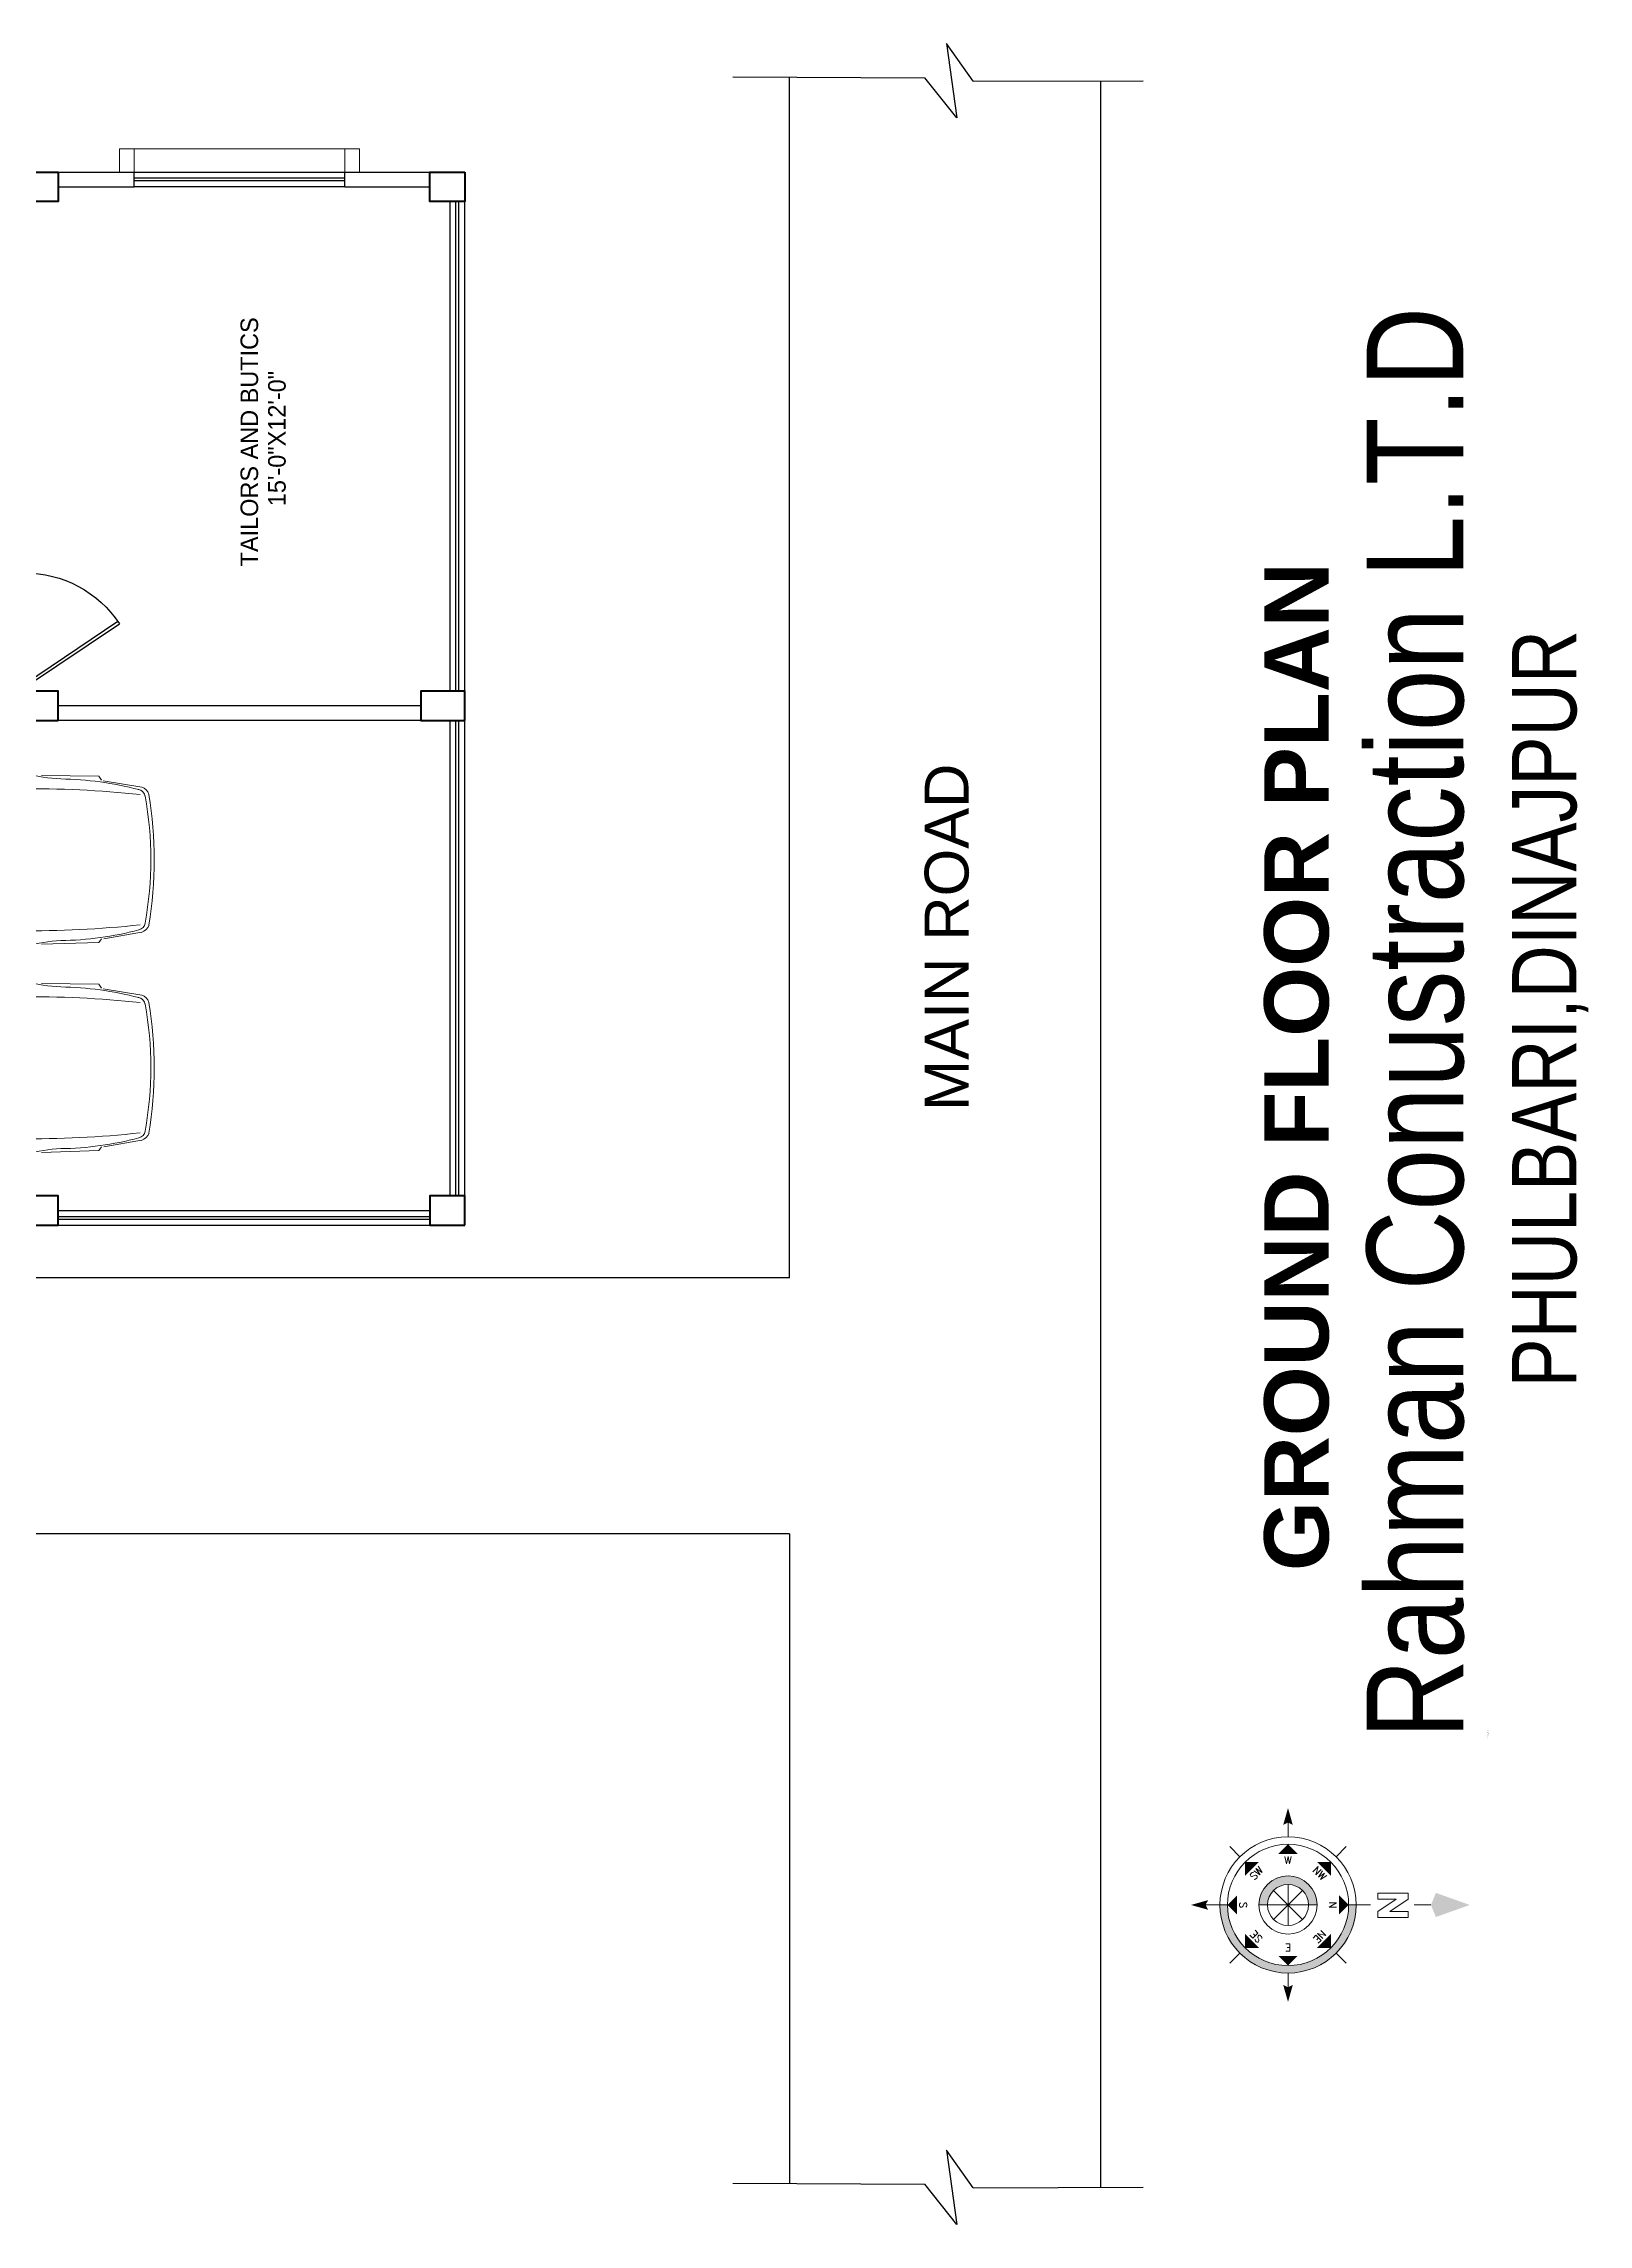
# Model space of a CAD drawing. Header units: inches. Extents: x -54558 to 35158, y -4190 to 41945.
# Drawn here: x -51779 to -51251, y -2992 to -2246 of the extents above; entities that cross this region are included whole.
import ezdxf
from ezdxf.enums import TextEntityAlignment as Align

# ---------------------------------------------------------------- set-up
doc = ezdxf.new("R2010")
doc.units = ezdxf.units.IN
doc.header["$MEASUREMENT"] = 0
doc.linetypes.add('Dash 1_16_', pattern=[3.175, 1.5875, -1.5875])
doc.layers.get('0').update_dxf_attribs({"true_color": 0xe4c8de})
for name, color, linetype in [('A-ANNO-TEXT', 7, 'Continuous'), ('door', 34, 'Continuous'), ('title', 7, 'Continuous')]:
    doc.layers.add(name, color=color, linetype=linetype)
for name, color, linetype, lineweight in [('A-FURN-FIXD', 44, 'Continuous', 9), ('A_WALL', 7, 'Continuous', 30), ('car', 251, 'Continuous', 13), ('colum', 241, 'Continuous', 40), ('railing', 6, 'Continuous', 5), ('ROAD', 251, 'Continuous', 30), ('sanshade', 252, 'Continuous', 5), ('Wall-02', 7, 'Continuous', 30), ('windo', 140, 'Continuous', 25)]:
    doc.layers.add(name, color=color, linetype=linetype, lineweight=lineweight)
doc.styles.add('Arial', font='arial.ttf')
doc.styles.add('ROMANS', font='romans.shx', dxfattribs={"width": 0.8})
doc.styles.get("Standard").update_dxf_attribs({"font": 'ARIALN.TTF'})

# ---------------------------------------------------------------- blocks, each defined once
blk = doc.blocks.new('tyer')
at = {"layer": 'sanshade'}
for points in [[(-25800.79, -9018.32), (-25792.79, -9018.32), (-25792.79, -9023.32), (-25800.79, -9023.32)], [(-25800.79, -9018.32), (-25792.79, -9018.32), (-25792.79, -9100.32), (-25800.79, -9100.32)], [(-25800.79, -9095.32), (-25792.79, -9095.32), (-25792.79, -9100.32), (-25800.79, -9100.32)]]:
    blk.add_lwpolyline(points, close=True, dxfattribs=at)
blk = doc.blocks.new('ALFA-P')
at = {"color": 1}
for p, q in [((0.421, 0.765), (0.398, 0.733)), ((0.922, 0.782), (0.421, 0.765)), ((1.054, 0.795), (1.05, 0.795)), ((1.501, 0.831), (1.466, 0.832)), ((0.051, 0.677), (0.379, 0.733)), ((1.08, 0.571), (1.171, 0.571)), ((1.187, 0.609), (1.104, 0.609)), ((1.142, 0.646), (1.211, 0.646)), ((1.245, 0.684), (1.208, 0.684)), ((1.611, 0.562), (1.26, 0.693)), ((1.295, 0.716), (1.659, 0.578)), ((1.658, 0.598), (1.405, 0.702)), ((1.439, 0.705), (1.49, 0.7)), ((2.191, 0.585), (1.658, 0.598)), ((1.659, 0.578), (2.801, 0.554)), ((2.117, 0.698), (2.191, 0.585)), ((2.236, 0.585), (2.166, 0.698)), ((2.789, 0.573), (2.236, 0.585)), ((2.809, 0.552), (2.782, 0.698)), ((2.801, 0.554), (2.99, 0.646)), ((2.989, 0.646), (3.012, 0.687)), ((3.044, 0.547), (3.455, 0.659)), ((3.538, 0.646), (3.838, 0.693)), ((1.053, -0.37), (1.053, 0.459)), ((1.156, 0.459), (1.053, 0.459)), ((1.053, 0.421), (1.156, 0.421)), ((1.156, 0.384), (1.053, 0.384)), ((1.055, 0.496), (1.156, 0.496)), ((1.161, 0.534), (1.064, 0.534)), ((1.156, -0.37), (1.156, 0.459)), ((1.187, 0.076), (1.276, 0.539)), ((1.053, 0.346), (1.156, 0.346)), ((1.156, 0.309), (1.053, 0.309)), ((1.053, 0.271), (1.156, 0.271)), ((1.156, 0.234), (1.053, 0.234)), ((1.053, 0.196), (1.156, 0.196)), ((1.156, 0.159), (1.053, 0.159)), ((1.053, 0.121), (1.156, 0.121)), ((1.156, 0.084), (1.053, 0.084)), ((1.053, 0.046), (1.156, 0.046)), ((1.156, 0.009), (1.053, 0.009)), ((1.187, -0.435), (1.281, 0.039)), ((1.765, 0.059), (1.708, 0.052)), ((1.708, 0.037), (1.708, 0.052)), ((1.765, 0.03), (1.708, 0.037)), ((1.775, 0.052), (1.765, 0.059)), ((1.775, 0.036), (1.765, 0.03)), ((1.766, 0.03), (1.766, 0.058)), ((1.77, 0.048), (1.787, 0.048)), ((1.77, 0.04), (1.787, 0.04)), ((1.775, 0.048), (1.775, 0.052)), ((1.775, 0.036), (1.775, 0.04)), ((1.787, 0.048), (1.804, 0.044)), ((1.787, 0.04), (1.804, 0.044)), ((1.804, 0.044), (2.189, 0.044)), ((1.053, -0.029), (1.156, -0.029)), ((1.156, -0.066), (1.053, -0.066)), ((1.053, -0.104), (1.156, -0.104)), ((1.156, -0.141), (1.053, -0.141)), ((1.053, -0.179), (1.156, -0.179)), ((1.156, -0.216), (1.053, -0.216)), ((1.053, -0.254), (1.156, -0.254)), ((1.156, -0.291), (1.053, -0.291)), ((1.053, -0.329), (1.156, -0.329)), ((1.156, -0.366), (1.053, -0.366)), ((1.055, -0.404), (1.156, -0.404)), ((1.161, -0.441), (1.064, -0.441)), ((1.08, -0.479), (1.171, -0.479)), ((1.187, -0.516), (1.104, -0.516)), ((1.142, -0.554), (1.211, -0.554)), ((1.611, -0.473), (1.26, -0.604)), ((1.295, -0.624), (1.659, -0.486)), ((1.658, -0.505), (1.405, -0.61)), ((2.191, -0.493), (1.658, -0.505)), ((1.659, -0.486), (2.801, -0.461)), ((2.117, -0.606), (2.191, -0.493)), ((2.236, -0.493), (2.166, -0.606)), ((2.789, -0.48), (2.236, -0.493)), ((2.809, -0.459), (2.782, -0.606)), ((2.801, -0.461), (2.99, -0.554)), ((2.989, -0.553), (3.012, -0.595)), ((3.033, -0.451), (3.453, -0.566)), ((3.547, -0.554), (3.838, -0.591)), ((0.049, -0.586), (0.383, -0.64)), ((0.421, -0.682), (0.398, -0.645)), ((0.922, -0.688), (0.421, -0.682)), ((1.245, -0.591), (1.208, -0.591)), ((1.439, -0.616), (1.49, -0.612)), ((1.501, -0.743), (1.466, -0.743))]:
    blk.add_line(p, q, dxfattribs=at)
blk.add_lwpolyline([(1.77, 0.048, 0.135264), (1.769, 0.048, 0.106902), (1.768, 0.047, 0.081911), (1.768, 0.046, 0.07014), (1.768, 0.044, 0.07014), (1.768, 0.043, 0.081911), (1.768, 0.042, 0.106902), (1.769, 0.041, 0.135264), (1.77, 0.04, 0.135264)], format="xyb", dxfattribs=at)
at = {"color": 1, "const_width": 0.00157}
blk.add_lwpolyline([(2.189, 0.044, 1), (2.188, 0.044, 1)], format="xyb", close=True, dxfattribs=at)
at = {"color": 1}
for centre, radius, start, end in [((0.644, 2.435), 1.69, 273.7251, 283.9002), ((0.703, -88.577), 89.373, 89.52503, 89.7751), ((1.583, 0.741), 0.149, 145.9309, 193.8445), ((1.514, 0.784), 0.068, 134.8266, 142.9949), ((0.774, 0.825), 0.726, 350.1467, 0.5405), ((0.703, -88.577), 89.373, 87.99733, 89.48898), ((3.104, -1.099), 1.909, 84.2866, 101.4253), ((3.269, 0.711), 0.0928, 31.1037, 74.3748), ((3.518, -2.656), 3.444, 84.627, 92.961), ((3.801, 0.61), 0.169, 8.8601, 76.0341), ((3.477, 0.047), 3.537, 170.7624, 189.2376), ((3.018, 0.045), 3.049, 169.5804, 190.4804), ((0.086, 0.575), 0.109, 108.9654, 157.7189), ((0.087, 0.589), 0.0687, 102.3165, 172.6202), ((1.022, -8.34), 9.004, 89.3963, 96.1219), ((0.794, -2.08), 2.83, 90.8303, 104.7581), ((1.288, 0.459), 0.235, 96.9706, 180), ((1.427, 0.479), 0.271, 128.1315, 184.3504), ((0.934, -56.277), 57.002, 89.4957, 89.6397), ((0.934, -56.277), 57.002, 87.9149, 89.4373), ((3.448, 0.618), 0.0417, 52.5085, 81.0554), ((0.134, 0.045), 3.395, 349.695, 10.305), ((3.799, 0.638), 0.106, 15.9545, 75.1491), ((-2.205, 0.087), 6.134, 353.8067, 5.429), ((-2.824, 0.038), 6.818, 355.0765, 5.0418), ((6.651, 0.044), 5.064, 174.1622, 185.8378), ((1.61, 0.559), 0.00255, 10.1904, 76.0607), ((3.055, 0.509), 0.0388, 106.5918, 183.3613), ((-0.143, 0.045), 3.193, 351.679, 8.321), ((1.288, -0.37), 0.235, 180, 263.0294), ((1.427, -0.391), 0.271, 175.6496, 231.8685), ((0.08, -0.492), 0.0989, 198.2367, 251.7095), ((0.093, -0.492), 0.0748, 186.407, 260.5783), ((1.022, 8.432), 9.004, 263.8781, 270.6037), ((0.794, 2.173), 2.83, 255.2872, 269.1697), ((1.61, -0.47), 0.00255, 283.9393, 349.8096), ((3.042, -0.425), 0.0275, 161.9399, 248.0871), ((3.456, -0.54), 0.0259, 261.842, 317.0719), ((3.785, -0.501), 0.189, 275.3376, 346.1066), ((0.644, -2.343), 1.69, 75.9638, 86.2749), ((0.703, 88.67), 89.373, 270.2249, 270.47417), ((0.934, 56.369), 57.002, 270.3603, 270.5047), ((1.583, -0.652), 0.149, 166.1555, 214.0691), ((1.514, -0.695), 0.068, 217.0051, 225.1734), ((0.774, -0.736), 0.726, 359.4595, 9.8533), ((0.934, 56.369), 57.002, 270.5622, 272.0851), ((0.703, 88.67), 89.373, 270.51092, 271.99998), ((3.104, 1.191), 1.909, 258.5747, 275.7134), ((3.269, -0.618), 0.0928, 285.6252, 328.8963), ((3.577, 2.373), 3.071, 265.8615, 274.2164), ((3.803, -0.56), 0.0908, 281.9071, 350.7156)]:
    blk.add_arc(centre, radius, start, end, dxfattribs=at)
blk = doc.blocks.new('Anno_North_J_Metric')
at = {"layer": 'title', "lineweight": 18}
h = blk.add_hatch(color=256, dxfattribs=at)
h.paths.add_polyline_path([(4.17, 0), (4.68, 0, 1), (-4.68, 0), (-4.17, 0, -1)])
h.paths.add_polyline_path([(-1.41, 0), (-2, 0, 1), (2, 0), (1.41, 0, -1)])
for p, q in [((0, 4.68), (0, 5.67)), ((-3.31, 3.31), (-4.01, 4.01)), ((3.31, 3.31), (4.01, 4.01)), ((-8.67, 0), (-9.83, 0)), ((-8.27, 0.86), (-6.17, 0.86)), ((-8.27, 0.44), (-8.27, 0.86)), ((-7.01, 0.44), (-8.27, 0.44)), ((-8.27, -0.4), (-7.01, 0.44)), ((-6.17, 0.44), (-7.43, -0.4)), ((-6.17, 0.86), (-6.17, 0.44)), ((-4.68, 0), (-5.67, 0)), ((-4.68, 0), (-4.17, 0)), ((1, -1), (-1, 1)), ((1, 1), (-1, -1)), ((-1, 1), (1, -1)), ((-1, -1), (1, 1)), ((0, -1.41), (0, 1.41)), ((0, 1.41), (0, -1.41)), ((1.41, 0), (2, 0)), ((4.68, 0), (4.17, 0)), ((4.68, 0), (5.67, 0)), ((-8.27, -0.82), (-8.27, -0.4)), ((-6.17, -0.82), (-8.27, -0.82)), ((-7.43, -0.4), (-6.17, -0.4)), ((-6.17, -0.4), (-6.17, -0.82)), ((-1.41, 0), (-2, 0)), ((1.41, 0), (-1.41, 0)), ((-1.41, 0), (1.41, 0)), ((-3.31, -3.31), (-4.01, -4.01)), ((3.31, -3.31), (4.01, -4.01)), ((0, -4.68), (0, -5.67))]:
    blk.add_line(p, q, dxfattribs=at)
for radius in [4.68, 4.17, 2, 1.41]:
    blk.add_circle((0, 0), radius, dxfattribs=at)
for points in [[(-0.33, 5.5), (0, 5.67), (0, 6.67)], [(0, 6.67), (0.33, 5.5), (0, 5.67)], [(0, 4.17), (0.67, 3.5), (-0.67, 3.5)], [(-2.95, 2.95), (-2, 2.95), (-2.95, 2)], [(2.95, 2.95), (2.95, 2), (2, 2.95)], [(-9.83, 0), (-10.17, 0.83), (-12.5, 0)], [(-12.5, 0), (-10.17, -0.83), (-9.83, 0)], [(-4.17, 0), (-3.5, 0.67), (-3.5, -0.67)], [(4.17, 0), (3.5, -0.67), (3.5, 0.67)], [(5.5, 0.33), (5.67, 0), (6.67, 0)], [(6.67, 0), (5.5, -0.33), (5.67, 0)], [(-2.95, -2.95), (-2.95, -2), (-2, -2.95)], [(2.95, -2.95), (2, -2.95), (2.95, -2)], [(0, -4.17), (-0.67, -3.5), (0.67, -3.5)], [(0, -6.67), (-0.33, -5.5), (0, -5.67)], [(0.33, -5.5), (0, -5.67), (0, -6.67)]]:
    blk.add_solid(points, dxfattribs=at)
at = {"layer": 'title', "lineweight": 18, "style": 'ROMANS'}
blk.add_text('E', height=0.5, dxfattribs=at).set_placement((0, 2.67), align=Align.CENTER)
for s, rotation, p in [('NE', 45, (-2, 2)), ('SE', 315, (2, 2)), ('N', 90, (-2.83, 0)), ('S', 90, (3.33, 0)), ('NW', 135, (-2, -2)), ('W', 180, (0, -2.83)), ('SW', 225, (2, -2))]:
    blk.add_text(s, height=0.5, rotation=rotation, dxfattribs=at).set_placement(p, align=Align.CENTER)
blk = doc.blocks.new('North')
at = {"layer": 'title', "linetype": 'Dash 1_16_', "lineweight": 20, "xscale": 79.54979519464541, "yscale": 79.54979519464541, "zscale": 79.54979519464541, "rotation": 270}
blk.add_blockref('Anno_North_J_Metric', (8025510, 1107807), dxfattribs=at)
blk = doc.blocks.new('efre')
at = {"layer": 'door'}
for p, q in [((10922.87, 10339.43), (10901.44, 10307.52)), ((10923.87, 10339.12), (10902.26, 10306.96))]:
    blk.add_line(p, q, dxfattribs=at)
for points in [[(10885.87, 10339.43), (10884.87, 10339.43), (10884.87, 10337.89), (10883.37, 10337.89), (10883.37, 10342.89), (10884.87, 10342.89), (10884.87, 10341.35), (10885.87, 10341.35)], [(10922.87, 10339.43), (10923.87, 10339.43), (10923.87, 10337.89), (10925.37, 10337.89), (10925.37, 10342.89), (10923.87, 10342.89), (10923.87, 10341.35), (10922.87, 10341.35)]]:
    blk.add_lwpolyline(points, close=True, dxfattribs=at)
blk.add_arc((10923.87, 10339.43), 39, 180, 236.36425, dxfattribs=at)

msp = doc.modelspace()

# ---------------------------------------------------------------- linework, layer by layer
at = {"layer": 'colum'}
for points in [[(-51774.35, -2290.183), (-51774.35, -2300.183), (-51789.35, -2300.183), (-51789.35, -2290.183)], [(-51635.35, -2290.183), (-51635.35, -2300.183), (-51647.35, -2300.183), (-51647.35, -2290.183)], [(-51774.35, -2477.683), (-51774.35, -2467.683), (-51789.35, -2467.683), (-51789.35, -2477.683)], [(-51635.35, -2477.683), (-51635.35, -2467.683), (-51650.35, -2467.683), (-51650.35, -2477.683)], [(-51774.35, -2650.183), (-51774.35, -2640.183), (-51789.35, -2640.183), (-51789.35, -2650.183)], [(-51635.35, -2650.183), (-51635.35, -2640.183), (-51647.35, -2640.183), (-51647.35, -2650.183)]]:
    msp.add_lwpolyline(points, close=True, dxfattribs=at)
at = {"layer": 'ROAD'}
for p, q in [((-51461.504, -2259.133), (-51470.588, -2246.25)), ((-51470.588, -2246.25), (-51467.138, -2271.654)), ((-51543.724, -2257.577), (-51478.082, -2257.93)), ((-51524.35, -2668.183), (-51524.35, -2257.681)), ((-51467.138, -2271.654), (-51478.082, -2257.93)), ((-51461.504, -2259.133), (-51403.362, -2258.949)), ((-51417.87, -2979.144), (-51417.87, -2258.995)), ((-51524.35, -2668.183), (-52448.284, -2668.183)), ((-51524.35, -2755.742), (-52449.547, -2755.742)), ((-51524.35, -2755.742), (-51524.35, -2977.83)), ((-51461.504, -2979.282), (-51470.588, -2966.399)), ((-51470.588, -2966.399), (-51467.138, -2991.803)), ((-51543.724, -2977.726), (-51478.082, -2978.079)), ((-51467.138, -2991.803), (-51478.082, -2978.079)), ((-51461.504, -2979.282), (-51403.362, -2979.098))]:
    msp.add_line(p, q, dxfattribs=at)
at = {"layer": 'Wall-02'}
for p, q in [((-51774.35, -2290.183), (-51748.35, -2290.183)), ((-51774.35, -2295.183), (-51748.35, -2295.183)), ((-51748.35, -2295.183), (-51748.35, -2290.183)), ((-51676.35, -2290.183), (-51647.35, -2290.183)), ((-51676.35, -2295.183), (-51676.35, -2290.183)), ((-51676.35, -2295.183), (-51647.35, -2295.183)), ((-51650.35, -2472.683), (-51774.35, -2472.683)), ((-51650.35, -2477.683), (-51774.35, -2477.683))]:
    msp.add_line(p, q, dxfattribs=at)
at = {"layer": 'windo'}
for p, q in [((-51748.35, -2290.183), (-51676.35, -2290.183)), ((-51748.35, -2292.183), (-51676.35, -2292.183)), ((-51676.35, -2293.183), (-51748.35, -2293.183)), ((-51676.35, -2295.183), (-51748.35, -2295.183)), ((-51640.35, -2467.683), (-51640.35, -2300.183)), ((-51638.35, -2467.683), (-51638.35, -2300.183)), ((-51637.35, -2467.683), (-51637.35, -2300.183)), ((-51635.35, -2467.683), (-51635.35, -2300.183)), ((-51640.35, -2640.183), (-51640.35, -2477.683)), ((-51638.35, -2640.183), (-51638.35, -2477.683)), ((-51637.35, -2640.183), (-51637.35, -2477.683)), ((-51635.35, -2640.183), (-51635.35, -2477.683)), ((-51774.35, -2645.183), (-51647.35, -2645.183)), ((-51774.35, -2647.183), (-51647.35, -2647.183)), ((-51774.35, -2648.183), (-51647.35, -2648.183)), ((-51774.35, -2650.183), (-51647.35, -2650.183))]:
    msp.add_line(p, q, dxfattribs=at)

# ---------------------------------------------------------------- block references
at = {"layer": 'A-FURN-FIXD', "lineweight": 30, "xscale": 0.0625, "yscale": 0.0625, "zscale": 0.0625, "rotation": 270}
msp.add_blockref('North', (-120591.809, 498711.776), dxfattribs=at)
at = {"layer": 'A_WALL', "xscale": -1, "rotation": 90}
msp.add_blockref('efre', (-41446.462, 8457.682), dxfattribs=at)
at = {"layer": 'car', "xscale": 39.29671702231281, "yscale": 39.29671702231281, "zscale": 39.29671702232169, "rotation": 180}
for p in [(-51743.892, -2523.454), (-51743.892, -2594.569)]:
    msp.add_blockref('ALFA-P', p, dxfattribs=at)
at = {"layer": 'railing', "rotation": 90}
msp.add_blockref('tyer', (-60771.67, 23510.605), dxfattribs=at)

# ---------------------------------------------------------------- texts
at = {"ltscale": 0.25, "rotation": 90}
for s, insert, char_height, width, attachment_point in [('{\\C44;Rahman Conustraction L.T.D}', (-51326.971, -2825.825), 33, 499.21724, 1), ('{\\C3;PHULBARI,DINAJPUR}', (-51264.214, -2576.216), 22, 499.21724, 5), ('PHULBARI,DINAJPUR', (-51285.572, -2825.825), 0.2, 466.06603, 1)]:
    msp.add_mtext(s, dxfattribs=dict(at, insert=insert, char_height=char_height, width=width, attachment_point=attachment_point))
at = {"attachment_point": 1, "rotation": 90, "style": 'Arial'}
for s, insert, char_height, width in [('{\\fArial|b1|i0|c0|p34;\\C1;GROUND FLOOR PLAN}', (-51362.006, -2768.435), 22, 367.87017), ('MAIN ROAD', (-51478.095, -2611.137), 15, 161.39351)]:
    msp.add_mtext(s, dxfattribs=dict(at, insert=insert, char_height=char_height, width=width))
at = {"layer": 'A-ANNO-TEXT', "insert": (-51696.498, -2382.391), "char_height": 6, "width": 80.39252, "attachment_point": 8, "rotation": 90, "line_spacing_factor": 0.942857}
msp.add_mtext('{\\fChiller|b0|i0|c0|p82;\\C242;\\c2564301;TAILORS AND BUTICS\\P 15\'-0"X12\'-0"}', dxfattribs=at)

doc.saveas('drawing.dxf')
